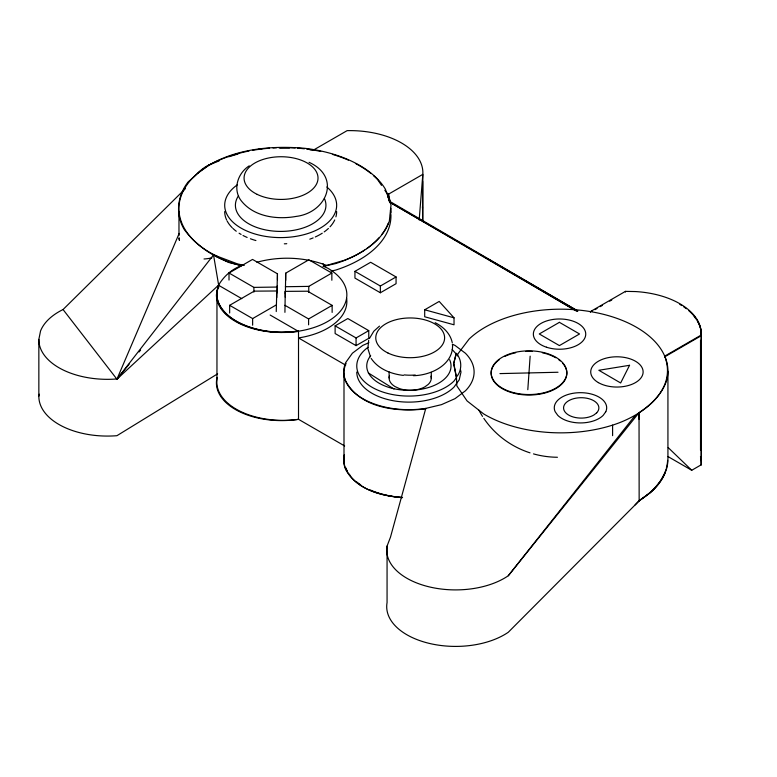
<?xml version="1.0" encoding="UTF-8"?>
<svg xmlns="http://www.w3.org/2000/svg" width="777" height="777" viewBox="0 0 777 777"><rect width="100%" height="100%" fill="white"/><g stroke="black" fill="none" stroke-linecap="round" stroke-linejoin="round"><path stroke-width="1.17" d="M387.781 196.989L387.791 194.58L384.819 190.219M388.481 198.999L388.539 194.143L386.791 193.123M284.926 312.344L285.266 291.365L307.614 291.21L332.138 305.371L332.138 312.412M285.373 293.91L285.703 273.164L308.867 259.79L331.847 273.057L331.847 280.244M276.253 311.548L276.777 290.986L254.186 291.142L229.652 305.312L229.652 313.014M276.942 292.929L277.447 273.795L252.544 259.421L229.011 273.009L229.011 280.06M277.175 291.598L277.399 285.567M527.806 389.685L530.147 356.157M419.182 219.978L422.824 174.359A73.038 42.162 0 0 0 347.115 130.643L313.481 150.058L309.877 149.747M452.525 344.561C453.642 364.792 430.701 375.485 413.393 375.68M368.667 340.307L367.88 348.611L370.474 356.75M217.618 373.834L116.929 435.693A68.599 39.608 0 0 1 38.85 396.144L38.85 339.413L40.54 330.983A68.599 39.608 0 0 1 63.054 309.537L116.929 379.186L218.638 285.081C223.679 276.34 232.469 268.551 241.647 265.715L228.603 262.432L216.492 256.624L216.958 256.138L237.519 263.908L244.279 265.384M38.85 396.144L39.248 394.162M216.958 291.511L218.638 285.081L213.529 254.914L216.958 256.138C198.941 247.756 180.992 232.624 178.972 211.529A110.149 63.597 0 0 1 192.113 178.525L200.029 171.28L209.547 164.724L219.192 160.849M456.42 376.991C462.286 370.532 462.16 359.761 456.264 353.36L453.71 363.131L456.42 376.991L456.847 385.907L467.064 400.932L483.663 413.918A107.08 61.82 0 0 0 612.597 425.126C641.151 416.171 677.884 391.113 664.714 356.128A107.08 61.82 0 0 0 576.719 309.877A107.08 61.82 0 0 0 469.046 339.122L457.876 353.914L457.332 355.973M456.264 353.36L453.71 363.821L456.42 377.69L454.021 381.031A52.117 30.089 0 0 1 379.613 390.88A52.117 30.089 0 0 1 368.007 347.319M665.52 471.756L661.985 478.496A123.281 71.173 0 0 1 644.832 496.814L639.15 500.874L508.294 632.255A68.891 39.773 0 0 1 428.719 643.259A68.891 39.773 0 0 1 387.063 602.593L387.063 546.085L390.491 537.13L425.767 408.401L441.501 404.642L455.001 398.659L465.365 390.86A65.219 37.655 0 0 0 465.365 353.205L455.001 345.406L452.263 344.192M129.147 364.16L116.929 379.186L179.186 233.401M369.405 338.539L373.815 331.216L379.497 326.117M116.929 379.186L213.529 254.914M387.063 546.085A68.891 39.773 0 0 0 428.719 586.752A68.891 39.773 0 0 0 508.294 575.747L635.081 415.54A89.938 87.548 -9.9 0 1 633.77 417.531M508.294 575.747L639.034 412.674C650.737 405.079 661.46 394.667 666.375 381.342A104.672 60.431 0 0 0 664.714 356.128L701.145 335.091A73.038 42.162 0 0 0 635.44 291.56L625.446 291.375L590.403 311.606L590.403 312.305M139.073 351.952L140.598 350.068M635.081 504.943L639.034 500.806L650.058 492.89A104.672 60.431 0 0 0 664.5 474.436L666.375 469.473A104.672 60.431 0 0 0 667.929 459.353L667.929 371.231M185.421 188.607L63.054 309.537M249.252 165.831C238.228 172.776 232.75 188.102 240.326 199.563C252.768 216.715 276.69 219.949 296.231 216.404C326.971 212.607 341.521 176.942 309.023 162.306M198.261 172.892L209.547 164.724C201 168.366 195.367 176.117 188.257 181.789C177.409 195.474 175.087 214.18 184.188 229.409C198.018 248.038 218.929 261.023 241.647 265.481M639.034 500.806L649.951 492.871A107.974 62.335 0 0 0 661.586 479.254L664.15 474.397A107.974 62.335 0 0 0 666.025 469.444M387.791 196.756L387.791 194.58L422.824 174.359L422.824 221.562M229.652 305.312L252.632 318.58L276.253 304.943M285.373 286.723L308.77 286.383L331.847 273.057M354.943 271.348L370.648 262.276L396.066 276.952L396.066 283.692L380.361 292.764L354.943 278.088L354.943 271.348L380.361 286.023L396.066 276.952M284.926 305.293L308.595 318.958L332.138 305.371M335.12 325.864L347.814 318.541L368.754 330.633L368.754 338.306L356.07 345.629L335.12 333.537L335.12 325.864L356.07 337.956L368.754 330.633M424.698 309.79L439.19 301.427L454.03 317.822L454.03 324.796L424.698 316.773L424.698 309.79L454.03 317.822M594.968 309.673L597.066 308.459M600.223 306.643L602.321 305.429M609.683 301.175L611.781 299.961M664.714 356.828L701.145 335.781A73.038 42.162 0 0 0 699.164 324.32M667.89 456.507L691.744 470.279L701.388 464.704L701.388 336.111A73.397 42.376 0 0 0 697.348 320.979M208.168 165.52L209.11 165.035C237.811 148.494 272.154 145.522 304.603 148.281A108.382 62.578 0 0 1 385.402 189.209L391.016 205.041L389.345 221.124A105.614 60.975 0 0 1 344.23 260.324L323.183 266.404L335.664 263.578A107.08 61.82 0 0 0 364.578 250.097M368.9 342.696L362.772 345.406L352.408 353.205L345.891 362.286A65.219 37.655 0 0 0 425.767 408.401L425.767 408.857C397.591 412.286 359.664 408.517 345.289 380.196A64.831 37.432 0 0 1 346.056 363.345M228.826 156.74L237.956 154.031M256.905 262.247C279.594 256.041 304.467 256.954 326.447 265.345M331.128 271.115L335.664 270.085A107.08 61.82 0 0 0 390.918 214.831M258.061 149.466L261.684 149.233M279.798 148.048L289.442 147.97M499.941 373.601L558.012 372.251M229.011 273.009L253.904 287.383L276.942 287.053M401.845 497.533C380.992 495.881 356.798 489.471 345.891 469.9A65.219 37.655 0 0 1 344.357 454.7M402.428 497.649C380.963 495.901 354.992 489.287 345.289 467.861A64.831 37.432 0 0 1 344.328 456.585M403.331 375.398C391.064 373.96 378.312 369.056 371.183 358.45M639.15 419.493L639.034 412.674L639.15 500.874M241.764 298.659L218.638 285.305A66.259 38.258 0 0 0 298.514 331.42L270.143 315.035M345.687 365.18L298.514 337.937A65.219 37.655 0 0 0 346.61 298.29M344.648 445.949L298.514 419.318A65.219 37.655 0 0 1 217.104 377.496M388.539 200.66L577.855 311.033L389.879 202.302L577.146 311.49M489.102 259.722L575.174 310.276M368.308 372.931L393.958 388.976M435.149 322.688C443.211 326.758 450.339 333.508 452.263 342.638M452.185 349.553L456.264 354.059M668.201 447.61L691.744 470.279M322.989 263.801L324.718 265.608L323.183 266.181L327.758 268.201A65.219 37.655 0 0 1 298.514 331.196L298.514 419.318A66.259 38.258 0 0 1 216.958 379.632L216.958 291.734M381.526 185.373L377.573 179.555A107.08 61.82 0 0 0 373.572 175.719M460.499 369.803L461.004 372.037L459.226 379.817L454.021 387.082A52.117 30.089 0 0 1 395.396 401.097A52.117 30.089 0 0 1 356.769 372.037M388.539 194.143L390.239 202.418M700.835 341.958L700.524 340.297L700.524 450.291M422.445 206.682L422.523 208.217M216.987 292.346L217.181 298.009A66.259 38.258 0 0 0 276.136 332.041L287.383 332.167L298.514 331.196L281.633 332.478A65.219 37.655 0 0 1 216.414 294.823L218.638 285.081L218.638 287.713M701.145 335.091L701.145 464.84M625.446 291.375L625.446 292.074M612.597 425.126L612.597 435.664M591.812 310.79L591.812 311.49M431.274 372.348L431.274 378.35M422.61 181.323L422.61 221.222M389.131 371.901L389.131 377.894M380.361 286.023L380.361 292.764M356.07 337.956L356.07 345.629M343.997 373.446L343.997 461.111M308.77 286.383L308.77 292.375M308.595 318.958L308.595 324.835M285.703 273.164L285.703 280.361M285.266 291.365L285.266 297.232M277.447 273.795L277.447 279.662M276.777 290.986L276.777 297.591M253.904 287.383L253.904 292.084M252.632 318.58L252.632 325.184M178.972 211.529L178.972 235.674M562.558 363.112A37.84 21.843 0 0 1 550.961 390.986A37.84 21.843 0 0 1 501.534 388.218A37.84 21.843 0 0 1 499.426 359.576M504.992 356.313A37.84 21.843 0 0 1 510.081 354.283M511.159 353.933A37.84 21.843 0 0 1 515.675 352.758M525.708 351.437A37.84 21.843 0 0 1 532.294 351.437M542.327 352.758A37.84 21.843 0 0 1 546.843 353.933M547.921 354.283A37.84 21.843 0 0 1 555.759 357.75M558.576 359.576A37.84 21.843 0 0 1 560.266 360.897M557.43 457.264A89.938 87.548 -9.9 0 1 533.498 453.894M530.021 452.845A89.938 87.548 -9.9 0 1 483.818 418.366M482.507 416.375A89.938 87.548 -9.9 0 1 478.933 410.217M390.918 208.323A107.08 61.82 0 0 1 390.472 215.219M388.247 223.242A107.08 61.82 0 0 1 382.012 234.188M378.991 237.859A107.08 61.82 0 0 1 366.598 248.718M209.547 164.957A107.08 61.82 0 0 1 222.97 158.615M224.067 158.178A107.08 61.82 0 0 1 249.106 150.991M252.438 150.369A107.08 61.82 0 0 1 269.532 148.203M273.009 147.97A107.08 61.82 0 0 1 276.505 147.795M278.836 147.717A107.08 61.82 0 0 1 295.163 147.989M297.484 148.154A107.08 61.82 0 0 1 304.399 148.795M306.692 149.067A107.08 61.82 0 0 1 320.726 151.428M332.449 154.38A107.08 61.82 0 0 1 348.378 160.13M355.963 163.762A107.08 61.82 0 0 1 370.93 173.485M387.791 194.58A107.08 61.82 0 0 1 390.015 201.389M449.601 359.693A42.152 24.34 0 0 1 405.205 390.229A42.152 24.34 0 0 1 370.687 355.701M402.564 497.426A65.491 37.811 0 0 1 397.95 497.037M395.648 496.765A65.491 37.811 0 0 1 391.132 496.085M390.015 495.891A65.491 37.811 0 0 1 381.332 493.89M380.283 493.589A65.491 37.811 0 0 1 370.376 490.025M360.751 484.877A65.491 37.811 0 0 1 356.225 481.565M350.582 475.942A65.491 37.811 0 0 1 349.242 474.174M347.523 471.464A65.491 37.811 0 0 1 345.794 467.735M344.386 461.052A65.491 37.811 0 0 1 344.376 458.799M211.859 257.867A91.987 41.443 -48.7 0 1 204.021 258.984M179.38 240.258A91.987 41.443 -48.7 0 1 179.079 238.044M116.929 378.953A68.599 39.608 0 0 1 38.85 339.413M390.472 210.208A107.08 61.82 0 0 1 390.773 212.529M679.807 304.399A73.038 42.162 0 0 1 681.788 305.584M683.692 306.818A73.038 42.162 0 0 1 686.382 308.751M688.869 310.771A73.038 42.162 0 0 1 695.522 317.91M696.746 319.706A73.038 42.162 0 0 1 698.756 323.387M700.456 456.653A73.397 42.376 0 0 1 701.388 464.704M694.182 316.54A73.397 42.376 0 0 1 696.192 319.182M667.608 460.363A107.974 62.335 0 0 1 666.307 468.444M179.361 240.103A110.159 63.597 0 0 1 179.069 237.976M431.021 376.233A21.076 12.17 0 0 1 428.253 384.401L424.825 386.888A21.076 12.17 0 0 1 399.329 388.549L395.027 386.567A21.076 12.17 0 0 1 389.52 375.786M415.277 374.99A34.421 19.872 0 0 1 404.069 374.893M326.816 186.985A55.973 32.313 0 0 1 316.647 230.041A55.973 32.313 0 0 1 241.433 228.321A55.973 32.313 0 0 1 237.179 184.936M336.645 211.567A55.973 32.313 0 0 1 335.897 216.841M334.741 219.94A55.973 32.313 0 0 1 330.031 226.816M328.409 228.448A55.973 32.313 0 0 1 324.164 231.915M322.261 233.207A55.973 32.313 0 0 1 315.277 236.975M313.131 237.898A55.973 32.313 0 0 1 309.8 239.17M286.762 243.696A55.973 32.313 0 0 1 284.324 243.823M255.905 240.549A55.973 32.313 0 0 1 250.427 238.762M247.135 237.441A55.973 32.313 0 0 1 243.016 235.48M241.093 234.421A55.973 32.313 0 0 1 239.093 233.207M236.266 231.245A55.973 32.313 0 0 1 232.945 228.448M232.197 227.729A55.973 32.313 0 0 1 227.107 220.95M226.612 219.94A55.973 32.313 0 0 1 224.699 211.567M324.397 198.514A45.27 26.136 0 0 1 278.137 231.371A45.27 26.136 0 0 1 238.529 195.736M629.555 365.297L620.648 382.983L598.844 370.279L629.555 365.297M605.788 411.723L603.166 415.374A26.204 15.132 0 0 1 557.789 415.374L555.167 411.723A26.204 15.132 0 0 1 580.477 392.676A26.204 15.132 0 0 1 605.788 411.723M596.697 412.81L593.968 414.957A17.657 10.198 0 0 1 564.762 411.596A17.657 10.198 0 0 1 582.391 397.727A17.657 10.198 0 0 1 596.697 412.81M559.411 322.338L539.267 333.964L559.411 345.59L579.545 333.964L559.411 322.338M510.081 391.618A37.84 21.843 0 0 0 566.841 372.698A37.84 21.843 0 0 0 510.081 353.778A37.84 21.843 0 0 0 510.081 391.618M387.956 353.001A34.421 19.872 0 0 0 444.065 341.365A34.421 19.872 0 0 0 398.572 319.124A34.421 19.872 0 0 0 387.956 353.001M257.168 194.376A36.966 21.338 0 0 0 317.424 181.886A36.966 21.338 0 0 0 268.57 157.993A36.966 21.338 0 0 0 257.168 194.376M598.387 382.614A26.204 15.132 0 0 0 642.229 375.835A26.204 15.132 0 0 0 610.139 357.303A26.204 15.132 0 0 0 598.387 382.614M546.435 347.202A26.204 15.132 0 0 0 585.741 334.1A26.204 15.132 0 0 0 546.435 321.008A26.204 15.132 0 0 0 546.435 347.202"/></g></svg>
